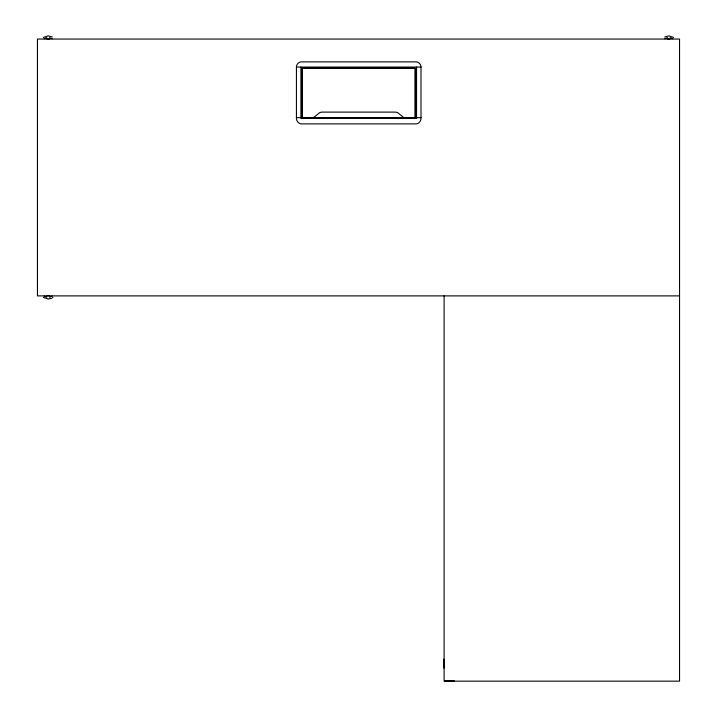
<?xml version="1.0" encoding="UTF-8"?>
<svg xmlns="http://www.w3.org/2000/svg" width="717" height="717" viewBox="0 0 717 717"><rect width="100%" height="100%" fill="white"/><g stroke="black" fill="none" stroke-linecap="round" stroke-linejoin="round"><path stroke-width="1.08" d="M43.37 37.472L48.156 35.85L52.269 36.97M52.269 297.878L52.933 297.385M664.731 36.97L668.844 35.85L673.63 37.472M44.149 38.736L46.82 37.634M47.107 39.121L49.204 39.121M664.847 38.736L667.509 37.634M667.796 39.121L669.893 39.121M49.204 295.727L47.107 295.727M49.491 297.214L52.153 296.112M313.463 117.669L319.899 112.497L321.852 112.112L395.506 112.112L397.46 112.497L403.895 117.669M51.507 298.335L48.156 298.998L43.37 297.385M296.435 67.075L421.004 67.075L421.004 118.359A5.646 5.646 0 0 1 416.532 123.889L300.907 123.889A5.646 5.646 0 0 1 296.435 118.359L296.435 67.075A5.261 5.261 0 0 1 300.907 61.877L416.532 61.877A5.261 5.261 0 0 1 421.004 67.075M302.61 68.447L302.61 67.721L414.749 67.721L414.749 68.447M296.435 117.669L421.004 117.669M679.546 295.888L37.454 295.888L37.454 39.05L679.546 39.05L679.546 681.15L444.11 681.15L444.11 295.888M444.97 680.854L453.924 680.756M454.148 681.15L453.61 680.836M445.58 681.15L445.06 680.854M670.18 37.634L672.851 38.736M49.491 37.634L52.153 38.736M44.149 296.112L46.82 297.214M443.895 659.057L443.895 668.136M416.532 67.075L416.532 118.359L300.907 118.359L300.907 67.075M415.654 117.669L415.654 68.447L301.696 68.447L301.696 117.669M414.928 68.447L414.928 117.669M302.422 68.447L302.422 117.669M302 68.447L302 117.669"/></g></svg>
